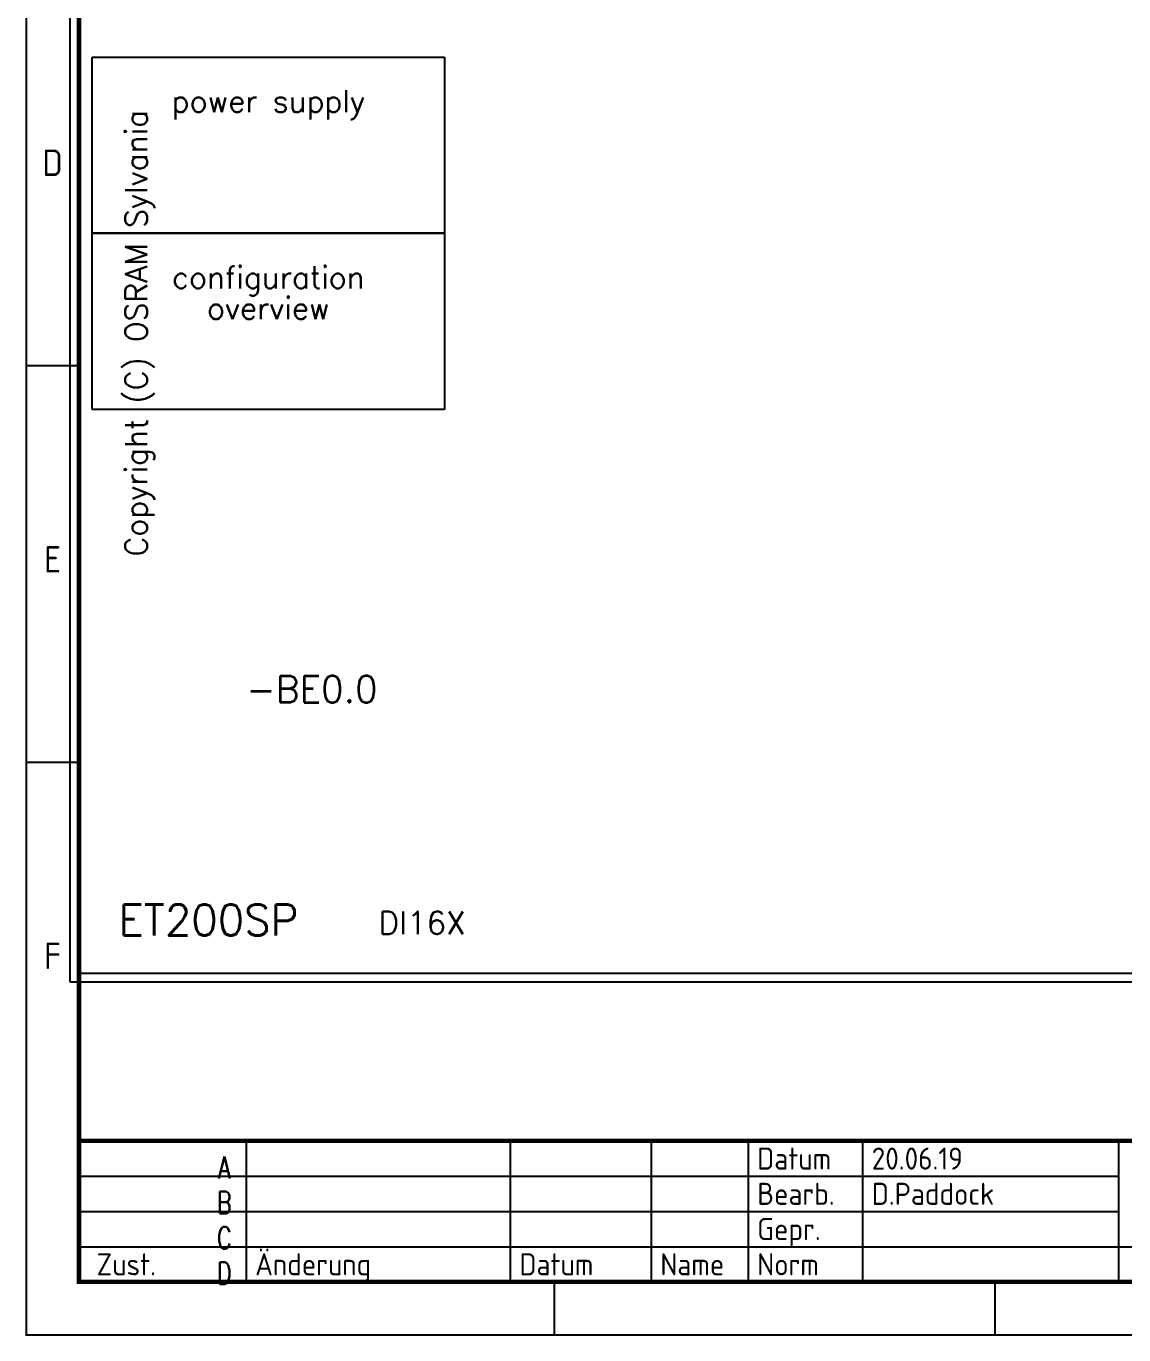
# Model space of a CAD drawing. Extents: x 0 to 420, y 0 to 297.
# Drawn here: x 0 to 124.6, y 0 to 148.5 of the extents above; entities that cross this region are included whole.
import ezdxf
from ezdxf.enums import TextEntityAlignment as Align

# ---------------------------------------------------------------- set-up
doc = ezdxf.new("R2010")
doc.units = 0
doc.header["$LTSCALE"] = 25
for name, color, linetype in [('ECS_LEV_PG_FRAME', 7, 'CONTINUOUS'), ('ECS_LEV_PG_LADDER', 7, 'CONTINUOUS'), ('ECS_LEV_PH_DATA', 7, 'CONTINUOUS'), ('ECS_LEV_PH_EED', 7, 'CONTINUOUS'), ('ECS_LEV_PH_LOGO', 7, 'CONTINUOUS'), ('ECS_LEV_SYM', 7, 'CONTINUOUS'), ('ECS_LEV_SYM_CPOINT', 7, 'CONTINUOUS'), ('ECS_LEV_SYM_DEVID', 7, 'CONTINUOUS'), ('ECS_LEV_SYM_GEO_SCM', 7, 'CONTINUOUS'), ('ECS_LEV_SYM_TEXT', 7, 'CONTINUOUS'), ('ECS_LXV_TEXT', 7, 'CONTINUOUS')]:
    doc.layers.add(name, color=color, linetype=linetype)
doc.styles.add('ISOCP', font='ISOCP.SHX', dxfattribs={"oblique": 0.017453, "height": 1})
doc.styles.add('ROMANS', font='ROMANS.SHX', dxfattribs={"oblique": 0.017453})
doc.styles.get("Standard").update_dxf_attribs({"font": 'romans.shx'})

# ---------------------------------------------------------------- blocks, each defined once
blk = doc.blocks.new('__TEXT_')
blk = doc.blocks.new('__PHTEXT_')
blk = doc.blocks.new('sylvania')
at = {"layer": 'ECS_LXV_TEXT', "color": 7, "linetype": 'Continuous'}
ref = blk.add_blockref('__TEXT_', (0, 0), dxfattribs=at)
ref.add_attrib('ECS_T_TEXT_0.0', 'Copyright (C) OSRAM Sylvania', dxfattribs={"color": 7, "linetype": 'Continuous', "height": 2.5, "rotation": 89.9985, "style": 'ROMANS'}).set_placement((-127.5, 139), align=Align.MIDDLE_RIGHT)
ref = blk.add_blockref('__TEXT_', (0, 0), dxfattribs=at)
ref.add_attrib('ECS_T_TEXT_0.0', 'A', dxfattribs={"color": 7, "linetype": 'Continuous', "height": 2.5, "style": 'ROMANS', "width": 0.725}).set_placement((-117.5, 19), align=Align.MIDDLE_CENTER)
ref = blk.add_blockref('__TEXT_', (0, 0), dxfattribs=at)
ref.add_attrib('ECS_T_TEXT_0.0', 'B', dxfattribs={"color": 7, "linetype": 'Continuous', "height": 2.5, "style": 'ROMANS', "width": 0.725}).set_placement((-117.5, 15), align=Align.MIDDLE_CENTER)
ref = blk.add_blockref('__TEXT_', (0, 0), dxfattribs=at)
ref.add_attrib('ECS_T_TEXT_0.0', 'C', dxfattribs={"color": 7, "linetype": 'Continuous', "height": 2.5, "style": 'ROMANS', "width": 0.725}).set_placement((-117.5, 11), align=Align.MIDDLE_CENTER)
ref = blk.add_blockref('__TEXT_', (0, 0), dxfattribs=at)
ref.add_attrib('ECS_T_TEXT_0.0', 'D', dxfattribs={"color": 7, "linetype": 'Continuous', "height": 2.5, "style": 'ROMANS', "width": 0.725}).set_placement((-117.5, 7), align=Align.MIDDLE_CENTER)
blk = doc.blocks.new('SEDLHL_1_SPS200SP16EM')
at = {"layer": 'ECS_LEV_SYM_GEO_SCM', "color": 0, "linetype": 'Continuous'}
for p, q in [((0, -250), (0, 0)), ((1, -249), (1, -1)), ((2.5, -165), (2.5, -145)), ((2.5, -145), (42.5, -145)), ((42.5, -145), (42.5, -165)), ((42.5, -165), (2.5, -165)), ((2.5, -165), (42.5, -165)), ((2.5, -185), (2.5, -165)), ((42.5, -165), (42.5, -185)), ((42.5, -185), (2.5, -185)), ((164, -249), (1, -249)), ((165, -250), (0, -250))]:
    blk.add_line(p, q, dxfattribs=at)
at = {"layer": 'ECS_LEV_SYM_CPOINT', "color": 7, "linetype": 'Continuous', "style": 'ROMANS'}
blk.add_attdef('ECS_T_CPOINT_001', text='', height=2.5, dxfattribs=at).set_placement((35, -243.25), align=Align.MIDDLE_LEFT)
at = {"layer": 'ECS_LEV_SYM_DEVID', "linetype": 'Continuous'}
for tag, p in [('ECS_T_DEVID_3', (19.9911, -208.3261)), ('ECS_T_DEVID_2', (19.9911, -212.5261)), ('ECS_T_DEVID_1', (19.9911, -216.7261))]:
    blk.add_attdef(tag, text='', height=3, dxfattribs=at).set_placement(p, align=Align.MIDDLE_LEFT)
at = {"layer": 'ECS_LEV_SYM_TEXT', "linetype": 'Continuous', "style": 'ROMANS'}
for tag, p in [('ECS_T_TEXT_4.0', (22.5, -10)), ('ECS_T_TEXT_8.0', (62.5, -10)), ('ECS_T_TEXT_12.0', (102.5, -10)), ('ECS_T_TEXT_16.0', (142.5, -10)), ('ECS_T_TEXT_5.0', (22.5, -40)), ('ECS_T_TEXT_9.0', (62.5, -40)), ('ECS_T_TEXT_13.0', (102.5, -40)), ('ECS_T_TEXT_17.0', (142.5, -40)), ('ECS_T_TEXT_6.0', (22.5, -70)), ('ECS_T_TEXT_10.0', (62.5, -70)), ('ECS_T_TEXT_14.0', (102.5, -70)), ('ECS_T_TEXT_18.0', (142.5, -70)), ('ECS_T_TEXT_7.0', (22.5, -100)), ('ECS_T_TEXT_11.0', (62.5, -100)), ('ECS_T_TEXT_15.0', (102.5, -100)), ('ECS_T_TEXT_19.0', (142.5, -100)), ('ECS_T_TEXT_2.0', (22.5, -150)), ('ECS_T_TEXT_1.0', (22.5, -170))]:
    blk.add_attdef(tag, text='', height=2.5, dxfattribs=at).set_placement(p, align=Align.MIDDLE_CENTER)
at = {"layer": 'ECS_LEV_SYM_TEXT', "color": 7, "linetype": 'Continuous', "style": 'ROMANS'}
for tag, p in [('ECS_T_TEXT_20.0', (22.5, -15)), ('ECS_T_TEXT_24.0', (62.5, -15)), ('ECS_T_TEXT_28.0', (102.5, -15)), ('ECS_T_TEXT_32.0', (142.5, -15)), ('ECS_T_TEXT_21.0', (22.5, -45)), ('ECS_T_TEXT_25.0', (62.5, -45)), ('ECS_T_TEXT_29.0', (102.5, -45)), ('ECS_T_TEXT_33.0', (142.5, -45)), ('ECS_T_TEXT_22.0', (22.5, -75)), ('ECS_T_TEXT_26.0', (62.5, -75)), ('ECS_T_TEXT_30.0', (102.5, -75)), ('ECS_T_TEXT_34.0', (142.5, -75)), ('ECS_T_TEXT_23.0', (22.5, -105)), ('ECS_T_TEXT_27.0', (62.5, -105)), ('ECS_T_TEXT_31.0', (102.5, -105)), ('ECS_T_TEXT_35.0', (142.5, -105))]:
    blk.add_attdef(tag, text='', height=2.5, dxfattribs=at).set_placement(p, align=Align.MIDDLE_CENTER)
at = {"layer": 'ECS_LEV_SYM_TEXT', "linetype": 'Continuous', "style": 'ROMANS'}
blk.add_attdef('ECS_T_TEXT_3.0', text='', height=3.5, dxfattribs=at).set_placement((5.5, -242.9214), align=Align.MIDDLE_LEFT)

msp = doc.modelspace()

# ---------------------------------------------------------------- linework, layer by layer
at = {"layer": 'ECS_LEV_PG_FRAME', "color": 7, "linetype": 'Continuous'}
for p, q in [((0, 297), (0, 0)), ((0, 0), (420, 0))]:
    msp.add_line(p, q, dxfattribs=at)
at = {"layer": 'ECS_LEV_PH_DATA', "color": 7, "linetype": 'Continuous'}
for p, q in [((0, 297), (0, 0)), ((0, 297), (0, 0)), ((0, 0), (420, 0)), ((0, 0), (420, 0))]:
    msp.add_line(p, q, dxfattribs=at)
at = {"layer": 'ECS_LEV_PH_DATA', "color": 7}
for p, q in [((0, 110), (6, 110)), ((0, 65), (6, 65)), ((25, 6), (25, 22)), ((55, 6), (55, 22)), ((71, 6), (71, 22)), ((82, 6), (82, 22)), ((95, 6), (95, 22)), ((124, 22), (124, 6)), ((6, 18), (124, 18)), ((6, 14), (124, 14)), ((6, 10), (244, 10)), ((60, 0), (60, 6)), ((110, 0), (110, 6))]:
    msp.add_line(p, q, dxfattribs=at)
at = {"layer": 'ECS_LEV_PH_DATA', "color": 7, "const_width": 0.5}
msp.add_lwpolyline([(414, 291), (6, 291), (6, 6), (414, 6)], close=True, dxfattribs=at)
msp.add_lwpolyline([(6, 22), (414, 22)], dxfattribs=at)
at = {"layer": 'ECS_LEV_PH_DATA'}
for p in [(0, 0), (0.02, 0.02), (0.02, 0.02), (0.02, 0.02), (0.02, 0.02), (0.02, 0.02), (0.02, 0.02), (0.02, 0.02), (0.02, 0.02), (0.02, 0.02), (0.02, 0.02)]:
    msp.add_point(p, dxfattribs=at)
at = {"layer": 'ECS_LEV_PH_EED'}
msp.add_point((0, 0), dxfattribs=at)

# ---------------------------------------------------------------- block references
at = {"layer": 'ECS_LEV_PG_LADDER', "linetype": 'Continuous'}
ref = msp.add_blockref('__TEXT_', (0, 0), dxfattribs=at)
ref.add_attrib('?', 'D', dxfattribs={"linetype": 'Continuous', "height": 3, "style": 'ISOCP'}).set_placement((3, 133), align=Align.MIDDLE_CENTER)
ref = msp.add_blockref('__TEXT_', (0, 0), dxfattribs=at)
ref.add_attrib('?', 'E', dxfattribs={"linetype": 'Continuous', "height": 3, "style": 'ISOCP'}).set_placement((3, 88), align=Align.MIDDLE_CENTER)
ref = msp.add_blockref('__TEXT_', (0, 0), dxfattribs=at)
ref.add_attrib('?', 'F', dxfattribs={"linetype": 'Continuous', "height": 3, "style": 'ISOCP'}).set_placement((3, 43), align=Align.MIDDLE_CENTER)
at = {"layer": 'ECS_LEV_PH_DATA', "linetype": 'Continuous'}
ref = msp.add_blockref('__TEXT_', (0, 0), dxfattribs=at)
ref.add_attrib('ECS_T_TEXT_0.0', 'Datum', dxfattribs={"linetype": 'Continuous', "height": 2.5, "style": 'ISOCP'}).set_placement((83, 20), align=Align.MIDDLE_LEFT)
ref = msp.add_blockref('__PHTEXT_', (0, 0), dxfattribs=at)
ref.add_attrib('?PGDESCR02_0.0', '20.06.19', dxfattribs={"height": 2.5, "style": 'ISOCP'}).set_placement((96, 20), align=Align.MIDDLE_LEFT)
ref = msp.add_blockref('__TEXT_', (0, 0), dxfattribs=at)
ref.add_attrib('ECS_T_TEXT_0.0', 'Bearb.', dxfattribs={"linetype": 'Continuous', "height": 2.5, "style": 'ISOCP'}).set_placement((83, 16), align=Align.MIDDLE_LEFT)
ref = msp.add_blockref('__PHTEXT_', (0, 0), dxfattribs=at)
ref.add_attrib('?PGDESCR04_0.0', 'D.Paddock', dxfattribs={"height": 2.5, "style": 'ISOCP'}).set_placement((96, 16), align=Align.MIDDLE_LEFT)
ref = msp.add_blockref('__TEXT_', (0, 0), dxfattribs=at)
ref.add_attrib('ECS_T_TEXT_0.0', 'Gepr.', dxfattribs={"linetype": 'Continuous', "height": 2.5, "style": 'ISOCP'}).set_placement((83, 12), align=Align.MIDDLE_LEFT)
ref = msp.add_blockref('__TEXT_', (0, 0), dxfattribs=at)
ref.add_attrib('ECS_T_TEXT_0.0', 'Zust.', dxfattribs={"linetype": 'Continuous', "height": 2.5, "style": 'ISOCP'}).set_placement((8, 8), align=Align.MIDDLE_LEFT)
ref = msp.add_blockref('__TEXT_', (0, 0), dxfattribs=at)
ref.add_attrib('ECS_T_TEXT_0.0', 'Änderung', dxfattribs={"linetype": 'Continuous', "height": 2.5, "style": 'ISOCP'}).set_placement((26, 8), align=Align.MIDDLE_LEFT)
ref = msp.add_blockref('__TEXT_', (0, 0), dxfattribs=at)
ref.add_attrib('ECS_T_TEXT_0.0', 'Datum', dxfattribs={"linetype": 'Continuous', "height": 2.5, "style": 'ISOCP'}).set_placement((56, 8), align=Align.MIDDLE_LEFT)
ref = msp.add_blockref('__TEXT_', (0, 0), dxfattribs=at)
ref.add_attrib('ECS_T_TEXT_0.0', 'Name', dxfattribs={"linetype": 'Continuous', "height": 2.5, "style": 'ISOCP'}).set_placement((72, 8), align=Align.MIDDLE_LEFT)
ref = msp.add_blockref('__TEXT_', (0, 0), dxfattribs=at)
ref.add_attrib('ECS_T_TEXT_0.0', 'Norm', dxfattribs={"linetype": 'Continuous', "height": 2.5, "style": 'ISOCP'}).set_placement((83, 8), align=Align.MIDDLE_LEFT)
at = {"layer": 'ECS_LEV_PH_LOGO', "color": 7}
msp.add_blockref('sylvania', (140, 0), dxfattribs=at)
at = {"layer": 'ECS_LEV_SYM'}
ref = msp.add_blockref('SEDLHL_1_SPS200SP16EM', (5, 290), dxfattribs=at)
ref.add_attrib('ECS_T_TEXT_3.0', 'ET200SP', dxfattribs={"layer": 'ECS_LEV_SYM_TEXT', "linetype": 'Continuous', "height": 3.5, "style": 'ROMANS'}).set_placement((10.5, 47.08), align=Align.MIDDLE_LEFT)
ref.add_attrib('ECS_T_TEXT_1.1', 'configuration', dxfattribs={"layer": 'ECS_LEV_SYM_TEXT', "linetype": 'Continuous', "height": 2.5, "style": 'ROMANS'}).set_placement((27.5, 120), align=Align.MIDDLE_CENTER)
ref.add_attrib('ECS_T_TEXT_1.2', 'overview', dxfattribs={"layer": 'ECS_LEV_SYM_TEXT', "linetype": 'Continuous', "height": 2.5, "style": 'ROMANS'}).set_placement((27.5, 116.5), align=Align.MIDDLE_CENTER)
ref.add_attrib('ECS_T_CPOINT_001', 'DI16X', dxfattribs={"layer": 'ECS_LEV_SYM_CPOINT', "color": 7, "linetype": 'Continuous', "height": 2.6}).set_placement((40, 46.75), align=Align.MIDDLE_LEFT)
ref.add_attrib('ECS_T_DEVID_1', '-BE0.0', dxfattribs={"layer": 'ECS_LEV_SYM_DEVID', "linetype": 'Continuous', "height": 3}).set_placement((24.99, 73.27), align=Align.MIDDLE_LEFT)
ref.add_attrib('ECS_T_TEXT_2.0', 'power supply', dxfattribs={"layer": 'ECS_LEV_SYM_TEXT', "height": 2.5, "style": 'ROMANS'}).set_placement((27.5, 140), align=Align.MIDDLE_CENTER)

doc.saveas('drawing.dxf')
